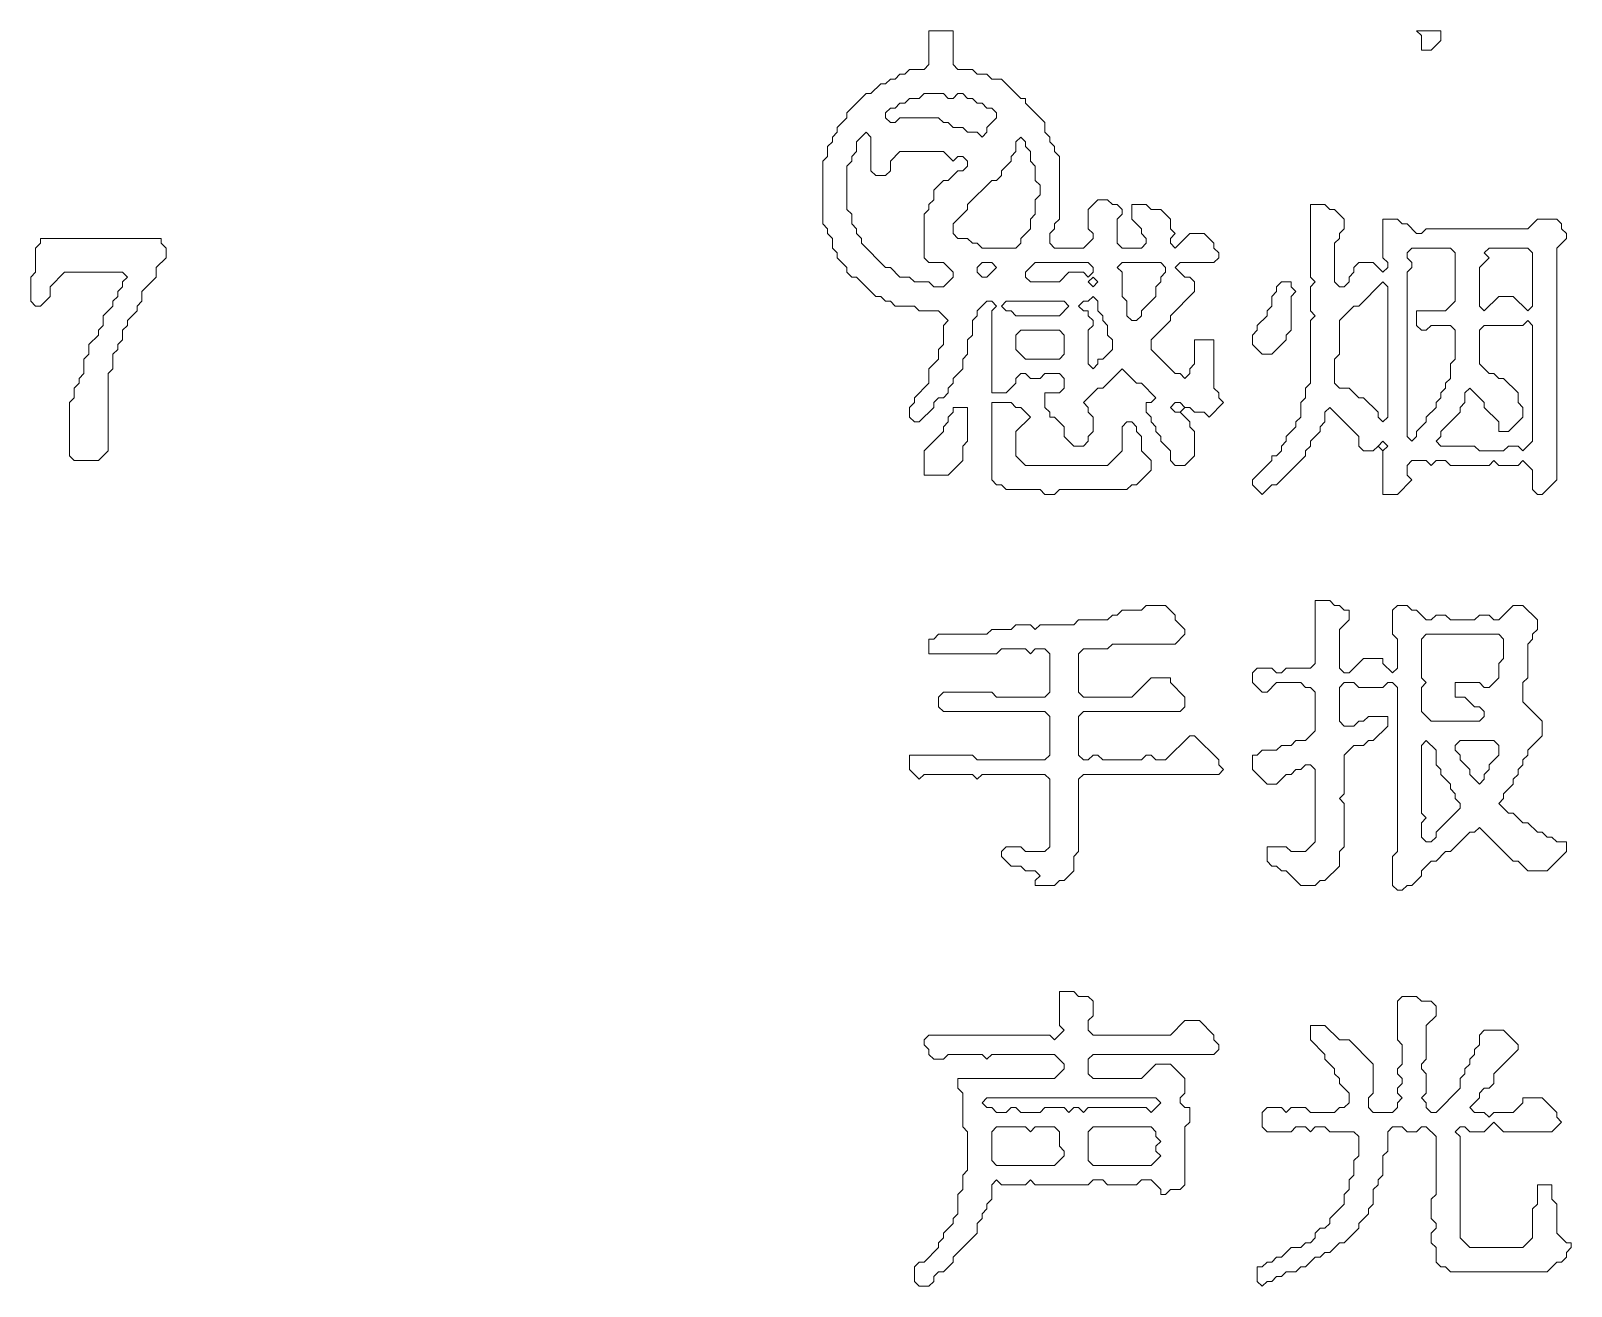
# Model space of a CAD drawing. Header units: millimetres. Extents: x 4 to 412, y 4 to 290.
# Drawn here: x 296.96 to 324.9, y 34.77 to 57.54 of the extents above; entities that cross this region are included whole.
import ezdxf

# ---------------------------------------------------------------- set-up
doc = ezdxf.new("R2010")
doc.units = ezdxf.units.MM
doc.layers.add('TRACE_TEXT_SYMBOL', color=6, linetype='CONTINUOUS', lineweight=0)

msp = doc.modelspace()

# ---------------------------------------------------------------- linework, layer by layer
at = {"layer": 'TRACE_TEXT_SYMBOL', "color": 6}
for points in [[(313.253, 57.536), (313.253, 56.923), (313.166, 56.836), (312.903, 56.836), (312.815, 56.748), (312.728, 56.748), (312.64, 56.661), (312.553, 56.661), (312.465, 56.573), (312.378, 56.573), (312.202, 56.398), (312.115, 56.398), (311.765, 56.048), (311.765, 55.96), (311.589, 55.785), (311.589, 55.697), (311.502, 55.61), (311.502, 55.522), (311.414, 55.435), (311.414, 55.259), (311.327, 55.172), (311.327, 54.033), (311.414, 53.946), (311.414, 53.858), (311.502, 53.771), (311.502, 53.595), (311.589, 53.508), (311.589, 53.42), (311.765, 53.245), (311.765, 53.158), (311.852, 53.07), (311.94, 53.07), (312.29, 52.72), (312.378, 52.72), (312.465, 52.632), (312.553, 52.632), (312.64, 52.545), (312.991, 52.545), (313.078, 52.457), (313.428, 52.457), (313.604, 52.282), (313.516, 52.194), (313.516, 51.844), (313.428, 51.756), (313.428, 51.581), (313.253, 51.406), (313.253, 51.143), (312.991, 50.881), (312.991, 50.793), (312.903, 50.706), (312.903, 50.53), (312.991, 50.443), (313.078, 50.443), (313.341, 50.706), (313.341, 50.793), (313.428, 50.881), (313.516, 50.881), (313.604, 50.968), (313.604, 51.056), (313.691, 51.143), (313.691, 51.231), (313.866, 51.406), (313.866, 51.581), (313.954, 51.669)], [(316.056, 53.595), (315.53, 53.595), (315.443, 53.683), (315.443, 53.858), (315.53, 53.946), (315.53, 54.033), (315.618, 54.121), (315.618, 55.259), (315.53, 55.347), (315.53, 55.435), (315.443, 55.522), (315.443, 55.61), (315.355, 55.697), (315.355, 55.872), (315.005, 56.223), (315.005, 56.31), (314.917, 56.31), (314.567, 56.661), (314.392, 56.661), (314.304, 56.748), (314.129, 56.748), (314.042, 56.836), (313.779, 56.836), (313.691, 56.923), (313.691, 57.536), (313.253, 57.536)], [(317.895, 50.706), (317.982, 50.706), (318.07, 50.618), (318.245, 50.618), (318.333, 50.53), (318.595, 50.793), (318.508, 50.881), (318.508, 50.968), (318.42, 51.056), (318.42, 51.932), (318.07, 51.932), (318.07, 51.494), (317.982, 51.406), (317.982, 51.319), (317.895, 51.231), (317.807, 51.319), (317.72, 51.319), (317.282, 51.756), (317.282, 51.932), (317.632, 52.282), (317.632, 52.369), (318.07, 52.807), (318.07, 52.982), (317.982, 53.07), (317.895, 53.07), (317.72, 53.245), (317.807, 53.333), (318.42, 53.333), (318.508, 53.42), (318.508, 53.508), (318.42, 53.595), (318.42, 53.683), (318.245, 53.858), (317.982, 53.858), (317.72, 53.595), (317.632, 53.683), (317.632, 53.771), (317.72, 53.858), (317.632, 53.946), (317.632, 54.121), (317.457, 54.296), (317.282, 54.296), (317.194, 54.384), (316.931, 54.384), (316.931, 54.121), (317.107, 53.946), (317.107, 53.858), (317.194, 53.771), (317.194, 53.683), (317.107, 53.595), (316.756, 53.595), (316.669, 53.683), (316.669, 54.121), (316.756, 54.209), (316.756, 54.296), (316.669, 54.384), (316.581, 54.384), (316.494, 54.471), (316.318, 54.471), (316.143, 54.296), (316.143, 53.946), (316.231, 53.858), (316.231, 53.771), (316.056, 53.595)], [(320.172, 54.384), (320.172, 53.07), (320.259, 52.982), (320.172, 52.895), (320.172, 52.457), (320.259, 52.369), (320.172, 52.282), (320.172, 51.143), (320.084, 51.056), (320.084, 50.881), (319.997, 50.793), (319.997, 50.53), (319.909, 50.443), (319.909, 50.355), (319.734, 50.18), (319.734, 50.093), (319.646, 50.005), (319.646, 49.917), (319.559, 49.83), (319.471, 49.83), (319.471, 49.742), (319.121, 49.392), (319.121, 49.304), (319.296, 49.129), (319.471, 49.304), (319.559, 49.304), (320.084, 49.83), (320.084, 49.917), (320.172, 50.005), (320.172, 50.093), (320.347, 50.268), (320.347, 50.355), (320.434, 50.443), (320.434, 50.618), (320.522, 50.706), (321.047, 50.18), (321.047, 50.005), (321.135, 49.917), (321.31, 49.917), (321.398, 50.005), (321.485, 49.917), (321.485, 49.129), (321.748, 49.129), (322.011, 49.392), (321.923, 49.479), (321.923, 49.655), (322.011, 49.742), (322.273, 49.742), (322.361, 49.655), (322.449, 49.742), (322.624, 49.742), (322.711, 49.655), (323.412, 49.655), (323.5, 49.742), (323.587, 49.655), (323.937, 49.655), (324.025, 49.742), (324.2, 49.567), (324.2, 49.217), (324.288, 49.129), (324.375, 49.129), (324.638, 49.392), (324.638, 53.595), (324.813, 53.771)], [(324.813, 53.771), (324.813, 53.858), (324.726, 53.946), (324.726, 54.033), (324.638, 54.121), (324.288, 54.121), (324.113, 53.946), (322.273, 53.946), (322.186, 53.858), (322.098, 53.858), (321.923, 54.033), (321.836, 54.033), (321.748, 54.121), (321.485, 54.121), (321.485, 53.42), (321.573, 53.333), (321.573, 53.245), (321.485, 53.158), (321.31, 53.333), (321.047, 53.333), (320.96, 53.245), (320.96, 53.158), (320.872, 53.07), (320.872, 52.982), (320.785, 52.895), (320.697, 52.895), (320.61, 52.982), (320.61, 53.683), (320.697, 53.771), (320.697, 53.858), (320.785, 53.946), (320.785, 54.121), (320.61, 54.296), (320.522, 54.296), (320.434, 54.384), (320.172, 54.384)], [(313.954, 51.669), (313.954, 51.932), (314.042, 52.019), (314.042, 52.282), (314.129, 52.369), (314.129, 52.457), (314.304, 52.632), (314.392, 52.632), (314.479, 52.545), (314.392, 52.457), (314.392, 50.968), (314.655, 50.968), (314.83, 51.143), (314.83, 51.231), (314.917, 51.319), (315.005, 51.319), (315.092, 51.231), (315.268, 51.231), (315.355, 51.319), (315.618, 51.319), (315.705, 51.231), (315.705, 51.056), (315.618, 50.968), (315.355, 50.968), (315.355, 50.706), (315.443, 50.618), (315.443, 50.53), (315.53, 50.53), (315.705, 50.355), (315.705, 50.18), (315.881, 50.005), (316.056, 50.005), (316.143, 50.093), (316.143, 50.18), (316.231, 50.268), (316.231, 50.53), (316.143, 50.618), (316.143, 50.706), (316.056, 50.793), (316.318, 51.056), (316.406, 51.056), (316.756, 51.406), (317.019, 51.143), (317.107, 51.143), (317.369, 50.881), (317.282, 50.793), (317.194, 50.793), (317.194, 50.618), (317.282, 50.53), (317.282, 50.443), (317.369, 50.355), (317.369, 50.268), (317.457, 50.18), (317.457, 50.093), (317.632, 49.917), (317.632, 49.742), (317.72, 49.655), (317.895, 49.655), (318.07, 49.83), (318.07, 50.268), (317.982, 50.355), (317.982, 50.443), (317.807, 50.618), (317.895, 50.706)], [(317.194, 47.115), (317.107, 47.027), (316.756, 47.027), (316.669, 46.94), (316.581, 46.94), (316.494, 46.852), (315.968, 46.852), (315.881, 46.765), (315.268, 46.765), (315.18, 46.677), (315.092, 46.765), (314.83, 46.765), (314.742, 46.677), (314.392, 46.677), (314.304, 46.59), (313.428, 46.59), (313.341, 46.502), (313.253, 46.502), (313.253, 46.239), (314.479, 46.239), (314.567, 46.327), (315.005, 46.327), (315.092, 46.239), (315.18, 46.327), (315.355, 46.327), (315.443, 46.239), (315.443, 45.539), (315.355, 45.451), (314.479, 45.451), (314.392, 45.539), (313.516, 45.539), (313.428, 45.451), (313.428, 45.276), (313.516, 45.188), (315.355, 45.188), (315.443, 45.101), (315.443, 44.4), (315.355, 44.313), (314.129, 44.313), (314.042, 44.4), (312.903, 44.4), (312.903, 44.137), (313.078, 43.962), (313.166, 44.05), (314.042, 44.05), (314.129, 43.962), (314.217, 44.05), (315.355, 44.05), (315.443, 43.962), (315.443, 42.736), (315.355, 42.649), (315.005, 42.649), (314.917, 42.736), (314.655, 42.736), (314.567, 42.649), (314.567, 42.561), (314.742, 42.386), (314.917, 42.386), (315.005, 42.298), (315.18, 42.298), (315.268, 42.211), (315.18, 42.123), (315.18, 42.036), (315.53, 42.036)], [(315.53, 42.036), (315.618, 42.123), (315.705, 42.123), (315.881, 42.298), (315.881, 42.561), (315.968, 42.649), (315.968, 43.962), (316.056, 44.05), (318.508, 44.05), (318.595, 44.137), (318.508, 44.225), (318.508, 44.313), (318.07, 44.75), (317.982, 44.75), (317.544, 44.313), (317.369, 44.313), (317.282, 44.4), (317.194, 44.4), (317.107, 44.313), (316.406, 44.313), (316.318, 44.4), (316.231, 44.4), (316.143, 44.313), (316.056, 44.313), (315.968, 44.4), (315.968, 45.101), (316.056, 45.188), (317.807, 45.188), (317.895, 45.276), (317.895, 45.451), (317.632, 45.714), (317.632, 45.801), (317.282, 45.801), (316.931, 45.451), (316.056, 45.451), (315.968, 45.539), (315.968, 46.239), (316.056, 46.327), (316.494, 46.327), (316.581, 46.414), (317.72, 46.414), (317.895, 46.59), (317.895, 46.677), (317.72, 46.852), (317.72, 46.94), (317.544, 47.115), (317.194, 47.115)], [(320.259, 47.203), (320.259, 46.064), (320.172, 45.977), (319.734, 45.977), (319.646, 45.889), (319.559, 45.889), (319.471, 45.977), (319.208, 45.977), (319.121, 45.889), (319.121, 45.714), (319.296, 45.539), (319.384, 45.539), (319.559, 45.714), (319.997, 45.714), (320.084, 45.626), (320.172, 45.626), (320.259, 45.539), (320.259, 44.838), (320.084, 44.663), (319.909, 44.663), (319.821, 44.575), (319.646, 44.575), (319.559, 44.488), (319.296, 44.488), (319.208, 44.4), (319.121, 44.4), (319.121, 44.137), (319.384, 43.875), (319.559, 43.875), (319.734, 44.05), (319.821, 44.05), (319.909, 44.137), (319.997, 44.137), (320.084, 44.225), (320.172, 44.225), (320.259, 44.137), (320.259, 42.824), (320.084, 42.649), (319.821, 42.649), (319.734, 42.736), (319.384, 42.736), (319.384, 42.474), (319.471, 42.386), (319.559, 42.386), (319.646, 42.298), (319.734, 42.298), (319.997, 42.036), (320.259, 42.036), (320.347, 42.123), (320.434, 42.123), (320.697, 42.386), (320.697, 42.649), (320.785, 42.736), (320.785, 43.524), (320.697, 43.612), (320.785, 43.7), (320.785, 44.4), (320.96, 44.575), (321.135, 44.575), (321.223, 44.663), (321.31, 44.663), (321.573, 44.926), (321.573, 45.101), (321.223, 45.101)], [(324.2, 46.59), (324.288, 46.677), (324.288, 46.852), (324.025, 47.115), (323.85, 47.115), (323.587, 46.852), (323.5, 46.852), (323.412, 46.94), (323.237, 46.94), (323.149, 46.852), (322.711, 46.852), (322.624, 46.94), (322.449, 46.94), (322.361, 46.852), (322.273, 46.852), (322.098, 47.027), (322.011, 47.027), (321.923, 47.115), (321.748, 47.115), (321.66, 47.027), (321.66, 46.59), (321.748, 46.502), (321.748, 45.977), (321.66, 45.889), (321.485, 46.064), (321.485, 46.152), (321.135, 46.152), (320.872, 45.889), (320.785, 45.889), (320.697, 45.977), (320.697, 46.677), (320.872, 46.852), (320.872, 47.027), (320.785, 47.027), (320.697, 47.115), (320.61, 47.115), (320.522, 47.203), (320.259, 47.203)], [(321.223, 45.101), (321.135, 45.013), (321.047, 45.013), (320.96, 44.926), (320.785, 44.926), (320.697, 45.013), (320.697, 45.626), (320.785, 45.714), (320.96, 45.714), (321.047, 45.626), (321.485, 45.626), (321.573, 45.714), (321.66, 45.714), (321.748, 45.626), (321.748, 42.649), (321.66, 42.561), (321.66, 42.036), (321.748, 41.948), (321.836, 41.948), (321.923, 42.036), (322.011, 42.036), (322.186, 42.211), (322.186, 42.298), (322.361, 42.474), (322.449, 42.474), (322.624, 42.649), (322.711, 42.649), (323.062, 42.999), (323.149, 42.999), (323.237, 43.087), (323.85, 42.474), (323.937, 42.474), (324.113, 42.298), (324.463, 42.298), (324.813, 42.649), (324.813, 42.824), (324.638, 42.824), (324.55, 42.911), (324.463, 42.911), (324.375, 42.999), (324.288, 42.999), (324.113, 43.174), (324.025, 43.174), (323.85, 43.349), (323.762, 43.349), (323.587, 43.524), (323.675, 43.612), (323.675, 43.7), (323.85, 43.875), (323.85, 43.962), (323.937, 44.05), (323.937, 44.137), (324.025, 44.225), (324.025, 44.313), (324.113, 44.4), (324.113, 44.488), (324.375, 44.75), (324.375, 45.013), (324.025, 45.363), (324.025, 45.714), (324.113, 45.801), (324.113, 46.414), (324.2, 46.502), (324.2, 46.59)], [(315.618, 40.109), (315.618, 39.496), (315.705, 39.408), (315.53, 39.233), (315.443, 39.321), (313.253, 39.321), (313.166, 39.233), (313.166, 39.146), (313.253, 39.058), (313.253, 38.971), (313.341, 38.883), (313.516, 38.883), (313.604, 38.971), (314.217, 38.971), (314.304, 38.883), (314.392, 38.971), (315.53, 38.971), (315.705, 38.795), (315.705, 38.708), (315.53, 38.533), (313.779, 38.533), (313.779, 38.358), (313.866, 38.27), (313.866, 37.657), (313.954, 37.569), (313.954, 36.869), (313.866, 36.781), (313.866, 36.518), (313.779, 36.431), (313.779, 36.081), (313.691, 35.993), (313.691, 35.905), (313.516, 35.73), (313.516, 35.643), (313.428, 35.555), (313.428, 35.468), (313.166, 35.205), (313.078, 35.205), (312.991, 35.117), (312.991, 34.855), (313.078, 34.767), (313.253, 34.767), (313.341, 34.855), (313.341, 34.942), (313.428, 35.03), (313.516, 35.03), (313.691, 35.205), (313.691, 35.292), (314.129, 35.73), (314.129, 35.905), (314.217, 35.993), (314.217, 36.081), (314.304, 36.168), (314.304, 36.256), (314.392, 36.343), (314.392, 36.606), (314.479, 36.694), (314.567, 36.606), (315.005, 36.606), (315.092, 36.694), (315.18, 36.606), (316.143, 36.606), (316.231, 36.694), (316.406, 36.694)], [(316.406, 36.694), (316.494, 36.606), (317.019, 36.606), (317.107, 36.694), (317.282, 36.694), (317.457, 36.518), (317.457, 36.431), (317.544, 36.431), (317.632, 36.518), (317.807, 36.518), (317.895, 36.606), (317.895, 37.657), (317.982, 37.745), (317.982, 38.007), (317.895, 38.007), (317.807, 38.095), (317.807, 38.182), (317.895, 38.27), (317.895, 38.533), (317.632, 38.795), (317.369, 38.795), (317.107, 38.533), (316.231, 38.533), (316.143, 38.62), (316.143, 38.883), (316.231, 38.971), (318.42, 38.971), (318.508, 39.058), (318.508, 39.146), (318.42, 39.233), (318.42, 39.321), (318.157, 39.584), (317.895, 39.584), (317.632, 39.321), (316.231, 39.321), (316.143, 39.408), (316.143, 39.584), (316.231, 39.671), (316.231, 39.934), (316.143, 40.021), (315.968, 40.021), (315.881, 40.109), (315.618, 40.109)], [(321.836, 40.021), (321.748, 39.934), (321.748, 39.233), (321.836, 39.146), (321.836, 38.795), (321.748, 38.708), (321.748, 38.62), (321.836, 38.533), (321.836, 38.445), (321.748, 38.358), (321.748, 38.27), (321.836, 38.182), (321.748, 38.095), (321.748, 38.007), (321.66, 37.92), (321.31, 37.92), (321.223, 38.007), (321.223, 38.182), (321.31, 38.27), (321.31, 38.795), (320.872, 39.233), (320.697, 39.233), (320.434, 39.496), (320.172, 39.496), (320.172, 39.233), (320.434, 38.971), (320.434, 38.883), (320.61, 38.708), (320.61, 38.62), (320.697, 38.533), (320.697, 38.445), (320.872, 38.27), (320.872, 38.095), (320.785, 38.007), (320.697, 38.007), (320.61, 37.92), (320.172, 37.92), (320.084, 38.007), (319.821, 38.007), (319.734, 37.92), (319.646, 38.007), (319.384, 38.007), (319.296, 37.92), (319.296, 37.657), (319.384, 37.569), (319.821, 37.569), (319.909, 37.657), (320.084, 37.657), (320.172, 37.569), (320.259, 37.657), (320.434, 37.657), (320.522, 37.569), (320.96, 37.569), (321.047, 37.482), (321.047, 37.132), (320.96, 37.044), (320.96, 36.781), (320.872, 36.694), (320.872, 36.518), (320.785, 36.431), (320.785, 36.256), (320.522, 35.993), (320.522, 35.905), (320.434, 35.818)], [(322.273, 38.27), (322.273, 38.62), (322.186, 38.708), (322.186, 38.795), (322.273, 38.883), (322.273, 39.496), (322.449, 39.671), (322.449, 39.846), (322.361, 39.934), (322.186, 39.934), (322.098, 40.021), (321.836, 40.021)], [(324.726, 35.205), (324.813, 35.292), (324.813, 35.38), (324.901, 35.468), (324.901, 35.555), (324.813, 35.555), (324.638, 35.73), (324.638, 36.256), (324.55, 36.343), (324.55, 36.606), (324.288, 36.606), (324.288, 36.256), (324.2, 36.168), (324.2, 35.643), (324.025, 35.468), (323.062, 35.468), (322.887, 35.643), (322.887, 37.482), (322.799, 37.569), (322.887, 37.657), (322.974, 37.657), (323.062, 37.569), (323.324, 37.569), (323.5, 37.745), (323.675, 37.569), (324.55, 37.569), (324.726, 37.745), (324.638, 37.832), (324.638, 37.92), (324.375, 38.182), (324.025, 38.182), (324.025, 38.095), (323.85, 37.92), (323.5, 37.92), (323.412, 37.832), (323.324, 37.92), (323.149, 37.92), (323.062, 38.007), (323.237, 38.182), (323.237, 38.27), (323.324, 38.358), (323.412, 38.358), (323.5, 38.445), (323.5, 38.62), (323.937, 39.058), (323.937, 39.146), (323.675, 39.408), (323.324, 39.408), (323.237, 39.321), (323.237, 39.146), (323.149, 39.058), (323.149, 38.971), (323.062, 38.883), (323.062, 38.795), (322.974, 38.708), (322.974, 38.62), (322.887, 38.533), (322.887, 38.358), (322.449, 37.92), (322.361, 37.92), (322.273, 38.007), (322.273, 38.095), (322.186, 38.182), (322.273, 38.27)], [(320.434, 35.818), (320.347, 35.818), (320.259, 35.73), (320.259, 35.643), (320.172, 35.555), (320.084, 35.555), (319.997, 35.468), (319.821, 35.468), (319.646, 35.292), (319.559, 35.292), (319.471, 35.205), (319.384, 35.205), (319.296, 35.117), (319.208, 35.117), (319.208, 34.855), (319.296, 34.767), (319.384, 34.855), (319.471, 34.855), (319.559, 34.942), (319.646, 34.942), (319.734, 35.03), (319.909, 35.03), (319.997, 35.117), (320.084, 35.117), (320.259, 35.292), (320.347, 35.292), (320.434, 35.38), (320.522, 35.38), (320.697, 35.555), (320.785, 35.555), (321.047, 35.818), (321.047, 35.905), (321.223, 36.081), (321.223, 36.168), (321.31, 36.256), (321.31, 36.518), (321.398, 36.606), (321.398, 36.694), (321.485, 36.781), (321.485, 37.132), (321.573, 37.219), (321.573, 37.569), (321.66, 37.657), (321.836, 37.657), (321.923, 37.569), (322.098, 37.569), (322.186, 37.657), (322.273, 37.657), (322.449, 37.482), (322.449, 36.431), (322.361, 36.343), (322.361, 35.993), (322.449, 35.905), (322.449, 35.818), (322.361, 35.73), (322.361, 35.555), (322.449, 35.468), (322.449, 35.205), (322.536, 35.117), (322.624, 35.117), (322.711, 35.03), (324.463, 35.03), (324.638, 35.205), (324.726, 35.205)]]:
    msp.add_lwpolyline(points, dxfattribs=at)
for points in [[(322.098, 57.536), (322.186, 57.449), (322.186, 57.186), (322.361, 57.186), (322.536, 57.361), (322.536, 57.536)], [(313.078, 56.31), (313.166, 56.398), (313.516, 56.398), (313.604, 56.31), (313.691, 56.31), (313.779, 56.398), (313.866, 56.398), (313.954, 56.31), (314.042, 56.31), (314.129, 56.223), (314.217, 56.223), (314.304, 56.135), (314.392, 56.135), (314.479, 56.048), (314.479, 55.96), (314.304, 55.785), (314.304, 55.697), (314.217, 55.61), (314.129, 55.697), (313.954, 55.697), (313.866, 55.785), (313.691, 55.785), (313.604, 55.872), (313.516, 55.872), (313.428, 55.96), (312.728, 55.96), (312.64, 55.872), (312.553, 55.872), (312.465, 55.96), (312.465, 56.048), (312.553, 56.135), (312.64, 56.135), (312.728, 56.223), (312.815, 56.223), (312.903, 56.31)], [(312.115, 55.697), (312.202, 55.61), (312.202, 54.997), (312.29, 54.909), (312.465, 54.909), (312.553, 54.997), (312.553, 55.172), (312.728, 55.347), (313.516, 55.347), (313.691, 55.172), (313.779, 55.259), (313.866, 55.259), (313.954, 55.172), (313.954, 55.084), (313.866, 54.997), (313.779, 54.997), (313.604, 54.822), (313.516, 54.822), (313.341, 54.646), (313.341, 54.471), (313.253, 54.384), (313.253, 54.296), (313.166, 54.209), (313.166, 53.42), (313.253, 53.333), (313.516, 53.333), (313.691, 53.158), (313.691, 53.07), (313.516, 52.895), (313.341, 52.895), (313.253, 52.982), (312.991, 52.982), (312.903, 53.07), (312.728, 53.07), (312.553, 53.245), (312.465, 53.245), (312.027, 53.683), (312.027, 53.771), (311.94, 53.858), (311.94, 53.946), (311.852, 54.033), (311.852, 54.209), (311.765, 54.296), (311.765, 55.084), (311.852, 55.172), (311.852, 55.259), (311.94, 55.347), (311.94, 55.522)], [(314.83, 55.522), (314.917, 55.61), (315.005, 55.522), (315.005, 55.435), (315.092, 55.347), (315.092, 55.172), (315.18, 55.084), (315.18, 54.822), (315.268, 54.734), (315.268, 54.559), (315.18, 54.471), (315.18, 54.209), (315.092, 54.121), (315.092, 53.946), (314.917, 53.771), (314.917, 53.683), (314.83, 53.595), (314.217, 53.595), (314.129, 53.683), (314.042, 53.683), (313.954, 53.771), (313.779, 53.771), (313.691, 53.858), (313.691, 54.033), (313.954, 54.296), (313.954, 54.384), (314.392, 54.822), (314.479, 54.822), (314.567, 54.909), (314.567, 54.997), (314.742, 55.172), (314.742, 55.259), (314.83, 55.347)], [(297.14, 53.771), (297.14, 53.683), (297.052, 53.595), (297.052, 53.158), (296.965, 53.07), (296.965, 52.632), (297.052, 52.545), (297.14, 52.545), (297.315, 52.72), (297.315, 52.895), (297.578, 53.158), (298.628, 53.158), (298.716, 53.07), (298.628, 52.982), (298.628, 52.895), (298.541, 52.807), (298.541, 52.72), (298.453, 52.632), (298.453, 52.545), (298.278, 52.369), (298.278, 52.194), (298.191, 52.107), (298.191, 52.019), (298.015, 51.844), (298.015, 51.669), (297.928, 51.581), (297.928, 51.319), (297.84, 51.231), (297.84, 51.143), (297.753, 51.056), (297.753, 50.881), (297.665, 50.793), (297.665, 49.83), (297.753, 49.742), (298.191, 49.742), (298.366, 49.917), (298.366, 51.319), (298.453, 51.406), (298.453, 51.669), (298.541, 51.756), (298.541, 51.844), (298.628, 51.932), (298.628, 52.107), (298.716, 52.194), (298.716, 52.282), (298.891, 52.457), (298.891, 52.545), (298.979, 52.632), (298.979, 52.807), (299.241, 53.07), (299.241, 53.245), (299.417, 53.42), (299.417, 53.595), (299.329, 53.683), (299.329, 53.771)], [(321.923, 53.508), (322.011, 53.595), (322.711, 53.595), (322.799, 53.508), (322.799, 52.632), (322.624, 52.457), (322.098, 52.457), (322.098, 52.194), (322.186, 52.107), (322.273, 52.107), (322.361, 52.194), (322.711, 52.194), (322.799, 52.107), (322.799, 51.581), (322.711, 51.494), (322.711, 51.231), (322.624, 51.143), (322.624, 51.056), (322.536, 50.968), (322.536, 50.881), (322.449, 50.793), (322.449, 50.706), (322.273, 50.53), (322.273, 50.443), (322.098, 50.268), (322.098, 50.18), (322.011, 50.093), (321.923, 50.18), (321.923, 53.158), (322.011, 53.245), (322.011, 53.333), (321.923, 53.42)], [(323.324, 53.508), (323.412, 53.595), (324.113, 53.595), (324.2, 53.508), (324.2, 52.545), (324.113, 52.457), (323.85, 52.72), (323.587, 52.72), (323.324, 52.457), (323.237, 52.545), (323.237, 53.245), (323.412, 53.42)], [(314.129, 53.245), (314.217, 53.333), (314.392, 53.333), (314.479, 53.245), (314.304, 53.07), (314.217, 53.07), (314.129, 53.158)], [(315.18, 53.333), (316.143, 53.333), (316.231, 53.245), (316.231, 53.158), (316.143, 53.07), (316.056, 53.158), (315.793, 53.158), (315.618, 52.982), (315.092, 52.982), (315.005, 53.07), (315.005, 53.158)], [(316.669, 53.245), (316.756, 53.333), (317.457, 53.333), (317.544, 53.245), (317.544, 53.158), (317.457, 53.07), (317.457, 52.982), (317.369, 52.895), (317.369, 52.72), (317.107, 52.457), (317.107, 52.369), (317.019, 52.282), (316.931, 52.282), (316.844, 52.369), (316.844, 52.632), (316.756, 52.72), (316.756, 53.158)], [(316.143, 52.982), (316.231, 53.07), (316.318, 52.982), (316.231, 52.895)], [(319.646, 52.982), (319.559, 52.895), (319.559, 52.807), (319.471, 52.72), (319.471, 52.545), (319.384, 52.457), (319.384, 52.369), (319.208, 52.194), (319.208, 52.107), (319.121, 52.019), (319.121, 51.844), (319.296, 51.669), (319.471, 51.669), (319.734, 51.932), (319.734, 52.019), (319.821, 52.107), (319.821, 52.72), (319.909, 52.807), (319.821, 52.895), (319.821, 52.982)], [(321.485, 52.982), (321.573, 52.895), (321.573, 50.53), (321.485, 50.443), (321.398, 50.53), (321.398, 50.618), (321.135, 50.881), (321.047, 50.881), (320.872, 51.056), (320.697, 51.056), (320.61, 51.143), (320.61, 51.581), (320.697, 51.669), (320.697, 52.282), (320.96, 52.545), (321.047, 52.545)], [(314.567, 52.545), (314.655, 52.632), (315.705, 52.632), (315.793, 52.545), (315.618, 52.369), (314.83, 52.369), (314.742, 52.457), (314.655, 52.457)], [(316.143, 52.632), (316.231, 52.72), (316.318, 52.632), (316.318, 52.457), (316.406, 52.369), (316.406, 52.282), (316.494, 52.194), (316.494, 52.019), (316.581, 51.932), (316.581, 51.756), (316.406, 51.581), (316.318, 51.581), (316.318, 51.494), (316.231, 51.406), (316.143, 51.494), (316.143, 52.107), (316.231, 52.194), (316.231, 52.282), (316.143, 52.369), (316.143, 52.457), (316.056, 52.457), (315.968, 52.545), (316.056, 52.632)], [(324.025, 52.194), (324.113, 52.282), (324.2, 52.194), (324.2, 50.093), (324.025, 49.917), (323.937, 50.005), (323.762, 50.005), (323.675, 49.917), (323.237, 49.917), (323.149, 50.005), (322.536, 50.005), (322.449, 50.093), (322.536, 50.18), (322.536, 50.268), (322.887, 50.618), (322.887, 50.706), (322.974, 50.793), (322.974, 50.968), (323.062, 51.056), (323.324, 50.793), (323.324, 50.706), (323.587, 50.443), (323.587, 50.268), (323.762, 50.268), (324.025, 50.53), (324.025, 50.706), (323.937, 50.793), (323.937, 50.968), (323.675, 51.231), (323.587, 51.231), (323.5, 51.319), (323.412, 51.319), (323.237, 51.494), (323.237, 52.107), (323.324, 52.194)], [(314.83, 52.019), (314.917, 52.107), (315.618, 52.107), (315.705, 52.019), (315.705, 51.669), (315.618, 51.581), (315.005, 51.581), (314.83, 51.756)], [(313.691, 50.706), (313.691, 50.618), (313.604, 50.53), (313.604, 50.443), (313.516, 50.355), (313.516, 50.268), (313.166, 49.917), (313.166, 49.479), (313.604, 49.479), (313.866, 49.742), (313.866, 50.005), (313.954, 50.093), (313.954, 50.706)], [(314.392, 50.793), (314.392, 49.392), (314.479, 49.304), (314.567, 49.304), (314.655, 49.217), (315.268, 49.217), (315.355, 49.129), (315.53, 49.129), (315.618, 49.217), (316.844, 49.217), (316.931, 49.304), (317.019, 49.304), (317.282, 49.567), (317.282, 49.742), (317.107, 49.917), (317.107, 50.18), (317.019, 50.268), (317.019, 50.355), (316.931, 50.443), (316.844, 50.443), (316.756, 50.355), (316.756, 49.917), (316.494, 49.655), (315.005, 49.655), (314.83, 49.83), (314.83, 50.268), (315.092, 50.53), (314.917, 50.706), (314.83, 50.706), (314.742, 50.793)], [(317.632, 50.706), (317.72, 50.793), (317.807, 50.793), (317.895, 50.706), (317.807, 50.618), (317.72, 50.618)], [(321.398, 50.005), (321.485, 50.093), (321.573, 50.005), (321.485, 49.917)], [(322.186, 46.502), (322.273, 46.59), (323.587, 46.59), (323.675, 46.502), (323.675, 46.152), (323.587, 46.064), (323.587, 45.801), (323.412, 45.626), (323.324, 45.626), (323.237, 45.714), (322.799, 45.714), (322.799, 45.451), (322.974, 45.451), (323.149, 45.276), (323.237, 45.276), (323.324, 45.188), (323.324, 45.101), (323.237, 45.013), (322.361, 45.013), (322.186, 45.188), (322.186, 45.626), (322.273, 45.714), (322.186, 45.801)], [(322.186, 44.575), (322.273, 44.663), (322.449, 44.488), (322.449, 44.225), (322.536, 44.137), (322.536, 44.05), (322.711, 43.875), (322.711, 43.787), (322.799, 43.7), (322.799, 43.612), (322.887, 43.524), (322.887, 43.437), (322.449, 42.999), (322.449, 42.911), (322.361, 42.824), (322.273, 42.824), (322.186, 42.911), (322.186, 43.174), (322.273, 43.262), (322.186, 43.349)], [(322.799, 44.575), (322.887, 44.663), (323.5, 44.663), (323.587, 44.575), (323.587, 44.4), (323.412, 44.225), (323.412, 44.137), (323.324, 44.05), (323.324, 43.962), (323.237, 43.875), (323.062, 44.05), (323.062, 44.137), (322.887, 44.313), (322.887, 44.4), (322.799, 44.488)], [(314.217, 38.095), (314.304, 38.182), (317.369, 38.182), (317.457, 38.095), (317.282, 37.92), (317.194, 38.007), (316.143, 38.007), (316.056, 37.92), (315.968, 38.007), (315.881, 38.007), (315.793, 37.92), (315.705, 38.007), (315.355, 38.007), (315.268, 37.92), (314.917, 37.92), (314.83, 38.007), (314.742, 38.007), (314.655, 37.92), (314.479, 37.92), (314.392, 38.007), (314.304, 38.007)], [(314.392, 37.569), (314.479, 37.657), (315.005, 37.657), (315.092, 37.569), (315.18, 37.657), (315.53, 37.657), (315.618, 37.569), (315.618, 37.307), (315.705, 37.219), (315.705, 37.132), (315.53, 36.956), (314.479, 36.956), (314.392, 37.044)], [(316.143, 37.569), (316.231, 37.657), (317.282, 37.657), (317.369, 37.569), (317.369, 37.482), (317.457, 37.394), (317.369, 37.307), (317.369, 37.219), (317.457, 37.132), (317.282, 36.956), (316.231, 36.956), (316.143, 37.044)]]:
    msp.add_lwpolyline(points, close=True, dxfattribs=at)

doc.saveas('drawing.dxf')
